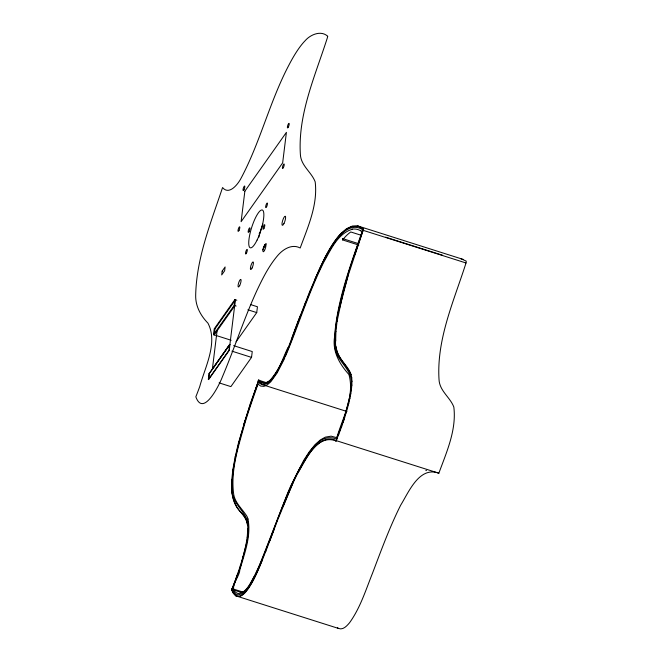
<?xml version="1.0" encoding="UTF-8"?>
<svg xmlns="http://www.w3.org/2000/svg" width="662" height="662" viewBox="0 0 662 662"><rect width="100%" height="100%" fill="white"/><g stroke="black" fill="none" stroke-linecap="round" stroke-linejoin="round"><path stroke-width="0.99" d="M231.816 479.453C230.732 491.436 232.776 504.576 241.853 513.224C247.116 518.371 248.391 525.959 247.638 533.018M335.684 340.318L335.924 331.488M351.82 385.317L351.961 381.097M247.803 528.69L247.199 537.345M351.406 389.529L351.853 385.003M232.941 469.184C231.394 482.052 229.673 496.666 237.344 508.044C241.332 513.414 247.058 518.205 247.547 525.363M335.882 331.803L337.099 321.037M231.17 340.268L213.512 334.658L214.231 328.832L234.878 299.605L236.839 300.225M217.062 330.983L212.378 369.115L229.929 344.273L234.613 306.134M213.512 334.658L234.166 305.43L234.878 299.605M236.077 341.824L256.724 312.596L257.444 306.763L250.575 304.586M219.114 382.876L230.889 386.616L251.535 357.389L252.255 351.563L233.612 345.647M342.626 239.934L342.726 238.634M350.736 393.973L351.448 389.215M246.496 541.913L247.24 537.031M232.908 469.49L235.192 456.755M337.066 321.351L343.04 293.266L348.121 275.409M234.472 462.647C239.669 435.05 248.912 408.404 258.288 381.999L261.233 382.934M349.834 398.598L350.777 393.667M245.552 546.663L246.529 541.607M348.742 403.34L349.875 398.292M244.419 551.529L245.594 546.357M235.151 457.07L238.709 441.91M339.383 308.699L348.088 275.715L363.645 228.688L357.869 225.957L352.209 226.114L346.59 228.688L341.038 233.413A86.532 21.11 -72.4 0 0 324.901 257.667L319.746 268.184L309.816 291.503M347.492 408.131L348.783 403.034M243.128 556.444L244.46 551.223M238.676 442.216L250.228 403.878L258.916 379.938M346.127 412.914L347.533 407.825M241.721 561.351L243.169 556.138M354.799 254.845L363.546 228.845L357.828 226.272L352.167 226.421L346.557 229.002L341.004 233.719A86.532 21.11 -72.4 0 0 324.868 257.973L314.69 279.761M240.232 566.167L241.762 561.037M346.16 412.608L343.164 422.207M243.633 424.681L258.494 380.485C261.432 385.193 267.911 383.406 270.775 379.549C286.009 360.997 291.388 336.668 300.614 314.971M238.701 570.843L240.273 565.861M344.712 417.317L341.642 426.585M238.742 570.528L235.672 579.49A100.698 24.568 -72.4 0 1 231.766 589.743C243.004 616.396 263.501 556.295 265.801 551.173M460.553 258.552L466.247 261.109L466.023 262.98C454.016 300.664 436.49 339.085 439.022 379.467C439.469 390.894 450.077 397.167 453.826 407.014C456.664 429.928 446.569 452.113 438.856 473.206C419.269 465.891 408.677 492.28 400.651 505.222C389.661 527.159 381.229 550.23 372.541 573.135C365.772 589.999 360.318 607.848 349.569 622.727C346.971 625.813 343.065 630.315 338.547 628.445L235.862 595.85L232.999 592.879L231.808 589.428A100.698 24.568 -72.4 0 0 235.713 579.184L237.211 574.997M363.339 230.384L466.023 262.98M340.144 430.705L341.683 426.278M258.081 381.031L258.511 380.129L267.34 382.967M274.109 529.269L265.768 551.479M269.815 540.854L278.553 517.626M338.704 434.512L340.185 430.399M292.116 337.612L305.149 303.122M263.708 554.566L287.755 492.867A139.955 34.151 -72.4 0 1 291.206 484.981L303.726 460.338L309.311 451.724L315.004 444.723L320.3 439.957L325.34 437.143L331.074 436.159L336.602 437.64L337.099 436.407M305.108 303.436L309.857 291.189M263.41 555.319L261.407 560.35A89.229 21.772 -72.4 0 1 258.403 567.524L251.535 582.121A47.391 11.56 -72.4 0 1 245.362 590.81L241.771 593.814L238.394 594.84A77.81 18.983 -72.4 0 1 233.562 591.406L233.107 590.537A43.27 10.559 -72.4 0 1 232.602 589.106L232.519 588.783A102.014 24.891 -72.4 0 0 236.152 579.118L237.517 575.295A81.79 19.959 -72.4 0 0 241.026 564.76L246.86 542.203A40.241 9.822 -72.4 0 0 248.391 529.583C250.559 512.885 229.904 504.692 232.296 487.555A66.672 16.269 -72.4 0 1 234.431 462.688M278.512 517.941L292.894 483.119M338.745 434.206L336.13 440.917C316.552 433.61 305.952 459.991 297.933 472.941M337.347 435.786C343.429 416.572 354.542 395.619 349.089 375.114A101.394 24.742 -72.4 0 0 348.626 374.171C339.589 364.034 332.39 351.596 334.492 337.339C337.099 300.738 350.231 265.958 362.139 231.568L360.972 230.848M231.965 588.766L231.568 590.711M283.137 506.19C290.461 488.548 297.701 470.657 308.467 454.769C314.45 446.188 324.661 434.926 336.172 440.611L337.388 437.632M288.251 347.219C283.783 354.079 272.893 392.914 258.536 380.17M336.486 440.453L335.783 441.38M261.97 560.904C257.195 572.001 252.752 583.71 244.535 592.796C242.333 594.964 239.056 597.356 235.862 595.85M284.751 357.869L284.072 359.4M283.857 359.863L277.146 372.938L270.816 381.759L267.2 384.936L263.898 386.368L260.687 386.07L258.014 384.125L255.664 390.704A197.615 48.218 -72.4 0 0 245.321 421.694C239.048 444.641 230.715 468.357 233.471 492.503C234.149 502.284 242.06 508.524 246.876 516.228A84.786 20.688 -72.4 0 1 247.985 519M255.11 575.419C271.354 540.151 281.64 502.301 299.903 467.918C307.623 455.53 318.058 432.104 336.412 438.964L338.133 434.669A71.504 17.444 -72.4 0 0 345.423 413.75L349.809 396.505A36.741 8.962 -72.4 0 0 351.348 384.076C352.879 367.385 332.531 359.888 335.154 342.146A70.205 17.129 -72.4 0 1 337.521 315.642C343.189 286.34 352.995 258.031 363.057 230.012C351.05 221.621 339.391 234.72 333.4 244.137C320.813 263.459 312.679 285.239 304.239 306.58C294.35 330.106 288.011 355.66 273.596 377.034C270.7 381.089 264.999 387.262 259.686 383.364A110.496 26.96 -72.4 0 1 258.288 381.999M254.473 575.923C250.459 582.486 246.868 592.755 238.13 593.574C226.983 589.61 239.611 577.272 239.793 570.04C244.427 553.655 251.328 536.294 247.985 519.016M265.23 244.361L265.205 244.377A4.005 0.976 -72.4 0 0 264.833 244.816M425.823 470.616L426.535 470.343M352.25 229.251C337.537 233.744 330.859 249.748 323.817 262.053C309.659 290.436 299.944 320.739 288.053 350.082A92.374 22.541 -72.4 0 1 285.231 356.793M357.869 225.957L463.4 259.479M385.648 237.178L442.655 255.275M361.32 235.308L350.794 231.973A101.915 24.866 -72.4 0 0 345.49 236.566L342.568 239.917L358.845 245.081M342.784 238.651L358.051 243.5M234.166 305.43L236.127 306.059M247.894 309.791L256.724 312.596M231.915 351.158L251.535 357.389M261.465 384.349L346.962 411.491M336.172 440.611L438.856 473.206M232.519 588.783L244.303 592.482M231.808 589.428L241.589 592.531M337.405 627.667L338.547 628.445M351.1 374.725C345.539 363.33 333.805 354.352 335.725 340.011M336.337 346.871C336.511 359.632 350.43 365.763 351.696 377.853M351.737 377.547L351.927 381.403M352.283 229.126A205.112 50.047 -72.4 0 1 360.922 230.972M265.412 244.187A19.835 4.841 -72.4 0 1 263.327 247.646M258.776 237.344A19.835 4.841 -72.4 0 1 262.905 224.128M266.223 243.599A21.424 5.23 -72.4 0 1 262.466 249.855M259.223 233.81A21.424 5.23 -72.4 0 1 259.612 232.42M327.69 36.261L327.367 37.767C315.36 75.451 297.834 113.872 300.366 154.254C300.813 165.682 311.421 171.955 315.17 181.802C318 204.715 307.913 226.9 300.2 247.993C292.033 243.633 283.286 249.111 277.899 255.309C268.954 265.743 262.764 278.148 256.922 290.502C243.972 318.695 234.505 348.311 222.391 376.852C219.817 383.869 203.391 417.904 195.836 396.811A100.698 24.568 -72.4 0 0 199.742 386.567C205.046 367.029 218.187 342.817 207.959 323.164C200.619 315.658 195.381 306.001 195.679 295.219C196.482 257.882 210.905 222.515 222.564 187.553C229.176 195.687 238.088 184.053 241.084 178.186C260.348 141.974 269.765 101.369 288.938 65.05A86.532 21.11 -72.4 0 1 305.066 40.796C310.279 34.623 321.029 30.005 327.69 36.261M209.043 373.625L208.323 379.45L228.978 350.231L229.689 344.397L209.043 373.625M209.382 373.6L208.646 379.583L229.251 350.421L229.987 344.439L209.382 373.6M214.852 329.055L214.116 335.038L234.72 305.877L235.457 299.894L214.852 329.055M222.175 271.106L221.704 274.92L224.633 270.783L225.105 266.968L222.175 271.114M244.857 191.177L241.109 221.687L282.657 162.877L286.406 132.367L244.849 191.186M257.088 240.049A19.835 4.841 -72.4 0 0 262.425 210.053A19.835 4.841 -72.4 0 0 249.384 236.632A19.835 4.841 -72.4 0 0 257.088 240.049M239.71 285.471A3.964 0.968 -72.4 0 0 240.811 279.43A3.964 0.968 -72.4 0 0 238.196 284.693A3.964 0.968 -72.4 0 0 239.71 285.471M252.048 268.011A3.964 0.968 -72.4 0 0 253.141 261.97A3.964 0.968 -72.4 0 0 250.534 267.241A3.964 0.968 -72.4 0 0 252.048 268.011M264.585 250.261A3.964 0.968 -72.4 0 0 265.677 244.228A3.964 0.968 -72.4 0 0 263.071 249.491A3.964 0.968 -72.4 0 0 264.585 250.261M283.965 223.508A4.758 1.158 -72.4 0 0 285.281 216.267A4.758 1.158 -72.4 0 0 282.153 222.581A4.758 1.158 -72.4 0 0 283.965 223.508M244.005 189.638A2.383 0.579 -72.4 0 0 244.65 186.039A2.383 0.579 -72.4 0 0 243.086 189.224A2.383 0.579 -72.4 0 0 244.005 189.638M238.999 230.426A2.383 0.579 -72.4 0 0 239.636 226.826A2.383 0.579 -72.4 0 0 238.072 230.012A2.383 0.579 -72.4 0 0 238.999 230.426M283.41 167.577A2.383 0.579 -72.4 0 0 284.048 163.977A2.383 0.579 -72.4 0 0 282.484 167.172A2.383 0.579 -72.4 0 0 283.41 167.577M288.392 126.972A2.383 0.579 -72.4 0 0 289.037 123.372A2.383 0.579 -72.4 0 0 287.465 126.558A2.383 0.579 -72.4 0 0 288.392 126.972M249.16 231.443A2.383 0.579 -72.4 0 0 249.797 227.836A2.383 0.579 -72.4 0 0 248.233 231.03A2.383 0.579 -72.4 0 0 249.16 231.443M246.504 253.05A2.383 0.579 -72.4 0 0 247.141 249.45A2.383 0.579 -72.4 0 0 245.577 252.644A2.383 0.579 -72.4 0 0 246.504 253.05M263.989 228.299A2.383 0.579 -72.4 0 0 264.635 224.699A2.383 0.579 -72.4 0 0 263.062 227.893A2.383 0.579 -72.4 0 0 263.989 228.299M266.645 206.66A2.383 0.579 -72.4 0 0 267.283 203.06A2.383 0.579 -72.4 0 0 265.719 206.254A2.383 0.579 -72.4 0 0 266.645 206.66"/></g></svg>
